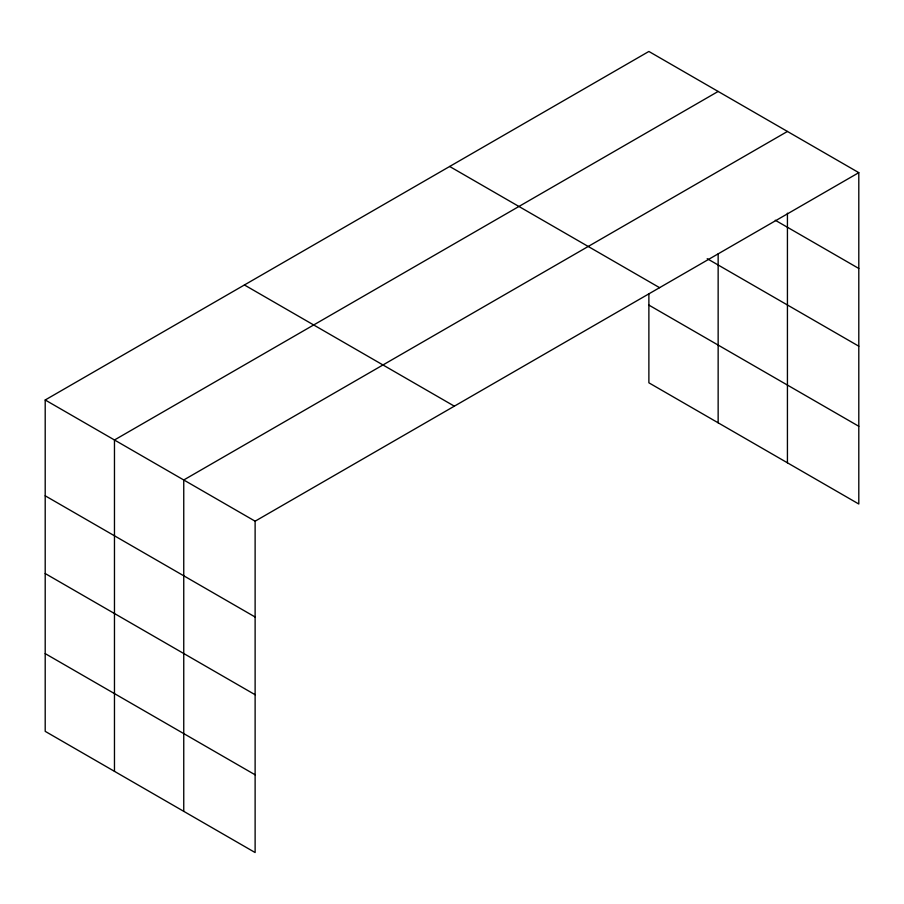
<?xml version="1.0" encoding="UTF-8"?>
<svg xmlns="http://www.w3.org/2000/svg" width="904" height="904" viewBox="0 0 904 904"><rect width="100%" height="100%" fill="white"/><g stroke="black" fill="none" stroke-linecap="round" stroke-linejoin="round"><path stroke-width="1.36" d="M858.8 172.653L648.88 51.46L45.2 399.986L45.2 731.347L255.12 852.54L255.12 521.19L858.8 172.653L858.8 504.014L648.88 382.81L648.88 293.845M718.149 91.451L114.469 439.988L114.469 771.338M787.429 131.453L183.749 479.979L183.749 811.329M775.27 220.248L858.8 268.465M707.21 258.68L858.8 346.198M449.661 166.472L659.581 287.675M648.88 305.089L858.8 426.281M244.419 284.975L454.339 406.167M45.2 399.986L255.12 521.19M45.2 495.799L255.12 617.003M45.2 573.531L255.12 694.724M45.2 653.615L255.12 774.807M787.429 213.174L787.429 462.803M718.149 253.888L718.149 422.812"/></g></svg>
